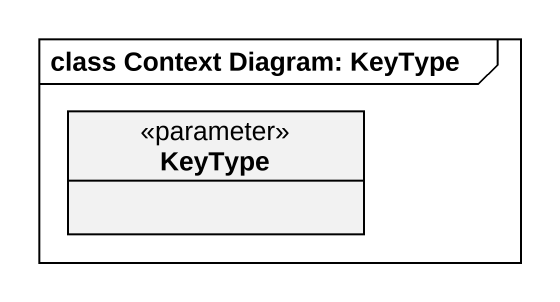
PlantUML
@startuml
mainframe class Context Diagram: KeyType
hide circle
hide empty members
class KeyType <<parameter>>
@enduml
